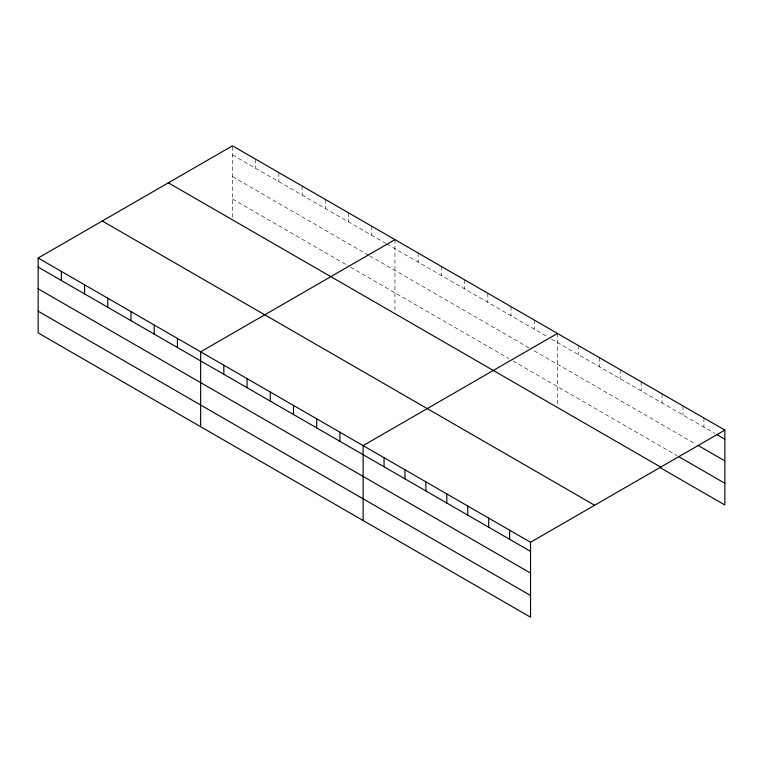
<?xml version="1.0" encoding="UTF-8"?>
<svg xmlns="http://www.w3.org/2000/svg" width="763" height="763" viewBox="0 0 763 763"><rect width="100%" height="100%" fill="white"/><g stroke="black" fill="none" stroke-linecap="round" stroke-linejoin="round"><path stroke-width="0.57" stroke-dasharray="3.81 2.86" d="M232.467 217.293L232.467 145.819M232.467 154.899L385.868 243.464M386.879 244.046L547.348 336.693M551.382 339.02L714.883 433.422M232.467 176.625L368.71 255.281M369.721 255.863L529.179 347.928M534.224 350.837L695.951 444.209M232.467 199L348.529 266.01M350.551 267.174L508.997 358.648M513.032 360.985L677.019 455.654M703.925 418.01L703.925 427.089M682.999 405.926L682.999 415.005M662.074 393.842L662.074 402.931M641.149 381.767L641.149 390.847M620.224 369.683L620.224 378.763M599.289 357.599L599.289 366.679M578.364 345.515L578.364 354.604M557.438 333.441L557.438 404.915M534.224 320.031L534.224 329.12M511.019 306.631L511.019 315.72M487.805 293.23L487.805 302.31M464.591 279.83L464.591 288.91M441.376 266.43L441.376 275.51M418.172 253.03L418.172 262.11M394.957 239.63L394.957 312.248M371.743 226.22L371.743 235.309M348.529 212.82L348.529 221.909M325.315 199.42L325.315 208.509M302.11 186.019L302.11 195.099M278.896 172.619L278.896 181.699M255.681 159.219L255.681 168.299"/><path stroke-width="1.14" d="M38.15 258.008L530.533 542.274L530.533 617.181L38.15 332.906L38.15 258.008L232.467 145.819L724.85 430.094L724.85 504.992L660.081 467.605M394.957 239.63L200.64 351.819L200.64 426.717M557.438 333.441L363.121 445.621L363.121 520.528M530.533 542.274L724.85 430.094M716.877 434.567L724.85 439.173M697.945 445.363L724.85 460.89M679.013 456.808L724.85 483.275M168.346 182.834L660.729 467.109M102.271 220.984L594.654 505.259M38.15 267.088L530.533 551.363M38.15 288.805L530.533 573.08M38.15 311.19L530.533 595.464M509.608 530.199L509.608 539.279M488.682 518.115L488.682 527.195M467.748 506.031L467.748 515.12M446.822 493.947L446.822 503.036M425.897 481.873L425.897 490.952M404.972 469.789L404.972 478.868M384.047 457.705L384.047 466.794M339.907 432.22L339.907 441.31M316.693 418.82L316.693 427.909M293.488 405.42L293.488 414.5M270.274 392.02L270.274 401.1M247.059 378.62L247.059 387.699M223.845 365.219L223.845 374.299M177.426 338.41L177.426 347.499M154.212 325.009L154.212 334.099M130.998 311.609L130.998 320.689M107.783 298.209L107.783 307.289M84.579 284.809L84.579 293.889M61.364 271.409L61.364 280.488"/></g></svg>
